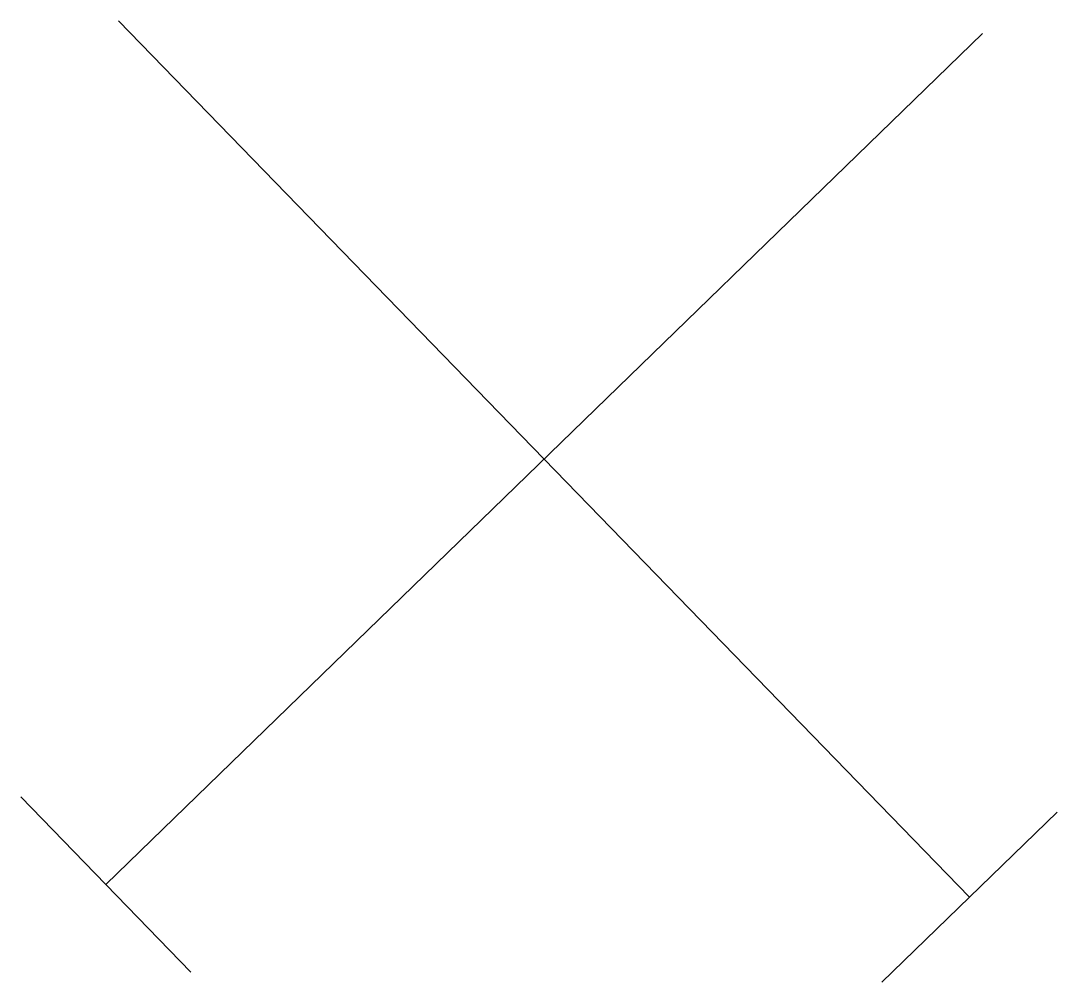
# Model space of a CAD drawing. Extents: x -1.21 to 1.19, y -1.21 to 1.01.
import ezdxf

# ---------------------------------------------------------------- set-up
doc = ezdxf.new("R2010")
doc.units = 0
doc.layers.get('0').update_dxf_attribs({"linetype": 'CONTINUOUS'})

msp = doc.modelspace()

# ---------------------------------------------------------------- linework, layer by layer
at = {"color": 0}
for p, q in [((-0.9851, 1.0147), (0.9851, -1.0147)), ((1.0147, 0.9851), (-1.0147, -0.9851)), ((-1.2117, -0.7821), (-0.8177, -1.188)), ((1.188, -0.8177), (0.7821, -1.2117))]:
    msp.add_line(p, q, dxfattribs=at)

doc.saveas('drawing.dxf')
